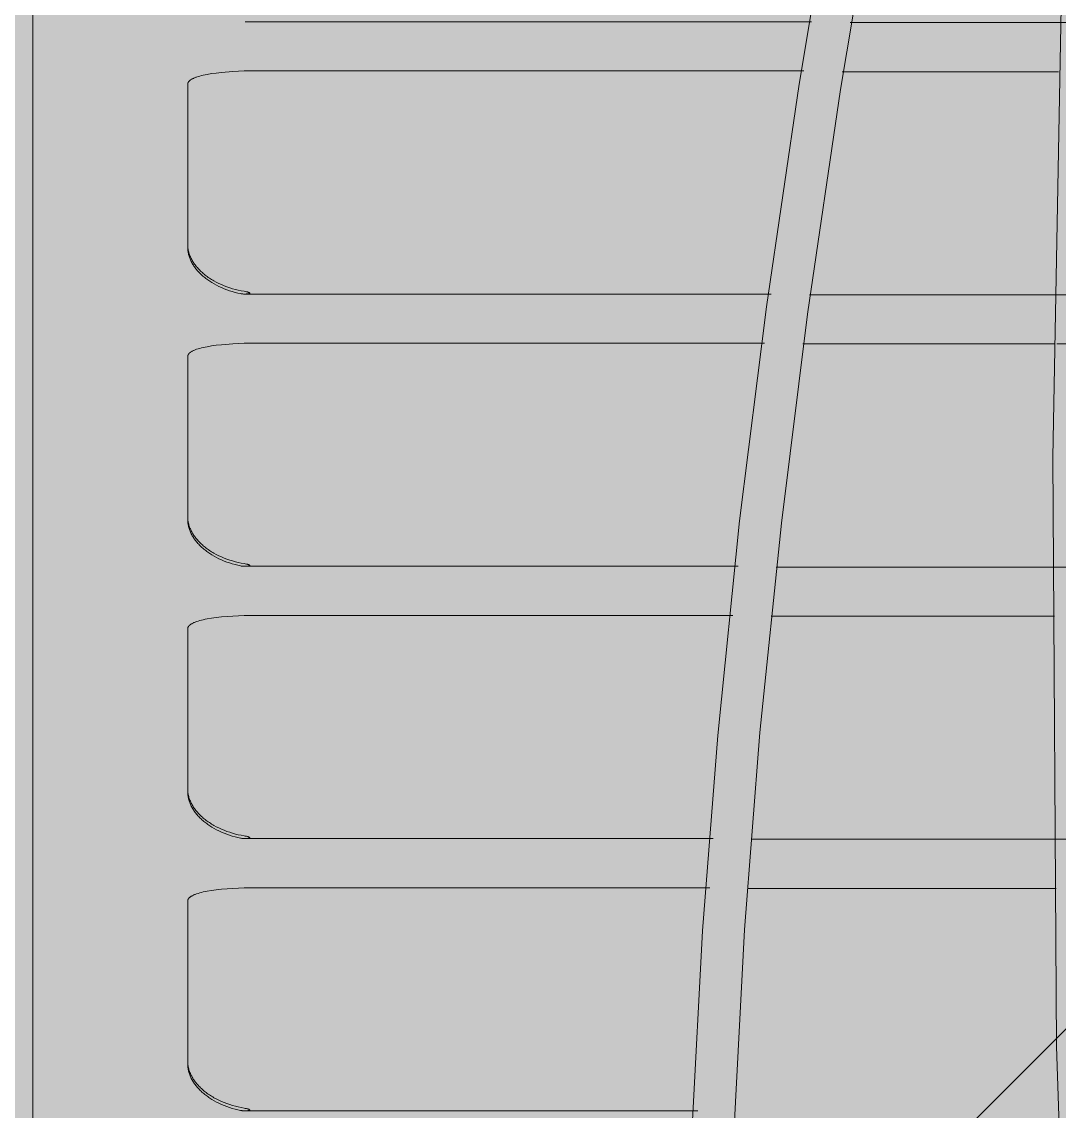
# Model space of a CAD drawing. Header units: millimetres. Extents: x 126 to 12547, y 1644 to 26714.
# Drawn here: x 814.3 to 861.9, y 25984 to 26034 of the extents above; entities that cross this region are included whole.
import ezdxf

# ---------------------------------------------------------------- set-up
doc = ezdxf.new("R2010")
doc.units = ezdxf.units.MM
doc.linetypes.add('CONTINUA', pattern=[0])
doc.layers.add('cono piramide', color=4, linetype='Continuous')
for name, color, linetype, lineweight in [('F_ARREDI_pareti', 1, 'Continuous', 0), ('F_INFISSI', 4, 'Continuous', 5), ('F_MINERAL WALL', 6, 'Continuous', 5), ('F_Tendaggio', 252, 'Continuous', 5), ('F_VETRO', 140, 'Continuous', 5)]:
    doc.layers.add(name, color=color, linetype=linetype, lineweight=lineweight)

# ---------------------------------------------------------------- blocks, each defined once
blk = doc.blocks.new('TENDAGGIO_infisso piccolo_prospetto_fronte')
at = {"layer": 'F_Tendaggio'}
for p, q in [((734450.732, 514131.478), (734692.316, 514131.478)), ((734450.571, 514118.98), (734692.155, 514118.98)), ((734450.625, 514116.722), (734692.209, 514116.722)), ((734450.464, 514106.482), (734692.048, 514106.482)), ((734450.571, 514093.984), (734692.155, 514093.984))]:
    blk.add_line(p, q, dxfattribs=at)
for points in [[(734415.095, 513781.805), (734417.383, 513793.819), (734424.83, 513829.407), (734427.775, 513845.888), (734430.255, 513863.089), (734433.109, 513888.884), (734435.687, 513922.144), (734437.108, 513951.961), (734437.361, 513961.053), (734437.537, 513978.095), (734437.343, 513991.426), (734436.829, 514005.032), (734433.83, 514054.89), (734433.653, 514061.631), (734433.606, 514067.919), (734433.679, 514074.355), (734433.876, 514080.788), (734434.351, 514089.777), (734435.048, 514098.751), (734436.052, 514108.606), (734437.284, 514118.434), (734438.786, 514128.648), (734440.492, 514138.829), (734444.684, 514160.272)], [(734451.345, 514160.272), (734450.44, 514111.529), (734450.608, 514084.471), (734451.386, 514061.292), (734452.01, 514050.875), (734452.685, 514042.398), (734453.535, 514033.936), (734454.509, 514026.072), (734455.672, 514018.233), (734457.992, 514005.294), (734469.055, 513949.544), (734472.036, 513930.836), (734473.165, 513922.211), (734474.098, 513913.757), (734474.97, 513903.744), (734475.641, 513893.136), (734476.118, 513881.742), (734476.378, 513870.342), (734476.344, 513845.217), (734474.834, 513798.85), (734474.061, 513785.339)], [(734417.017, 513781.644), (734419.3, 513793.6), (734426.665, 513828.773), (734429.631, 513845.323), (734432.097, 513862.349), (734435, 513888.477), (734437.604, 513922.009), (734439.023, 513951.74), (734439.282, 513961.013), (734439.46, 513977.633), (734439.066, 513997.732), (734435.747, 514055.051), (734435.575, 514061.622), (734435.527, 514068), (734435.602, 514074.378), (734435.798, 514080.754), (734436.28, 514089.825), (734436.989, 514098.882), (734437.974, 514108.495), (734439.175, 514118.085), (734440.694, 514128.41), (734442.421, 514138.703), (734446.649, 514160.272)], [(734413.344, 514131.511), (734439.359, 514131.511)], [(734441.129, 514131.478), (734450.732, 514131.478)], [(734413.343, 514129.253), (734413.302, 514129.253), (734412.78, 514129.227), (734412.259, 514129.185), (734412.027, 514129.159), (734411.811, 514129.13), (734411.612, 514129.096), (734411.518, 514129.078), (734411.429, 514129.059), (734411.345, 514129.039), (734411.266, 514129.018), (734411.192, 514128.997), (734411.122, 514128.974), (734411.089, 514128.963), (734411.058, 514128.951), (734411.028, 514128.939), (734410.999, 514128.926), (734410.972, 514128.914), (734410.945, 514128.901), (734410.92, 514128.888), (734410.897, 514128.875), (734410.875, 514128.862), (734410.864, 514128.855), (734410.854, 514128.848), (734410.844, 514128.842), (734410.835, 514128.835), (734410.825, 514128.828), (734410.817, 514128.821), (734410.808, 514128.814), (734410.8, 514128.807), (734410.792, 514128.8), (734410.785, 514128.792), (734410.778, 514128.785), (734410.771, 514128.778), (734410.765, 514128.771), (734410.759, 514128.763), (734410.753, 514128.756), (734410.748, 514128.749), (734410.746, 514128.745), (734410.743, 514128.741), (734410.741, 514128.737), (734410.739, 514128.734), (734410.736, 514128.73), (734410.734, 514128.726), (734410.732, 514128.722), (734410.731, 514128.719), (734410.729, 514128.715), (734410.727, 514128.711), (734410.726, 514128.707), (734410.724, 514128.703), (734410.723, 514128.699), (734410.721, 514128.696), (734410.72, 514128.692), (734410.719, 514128.688), (734410.718, 514128.684), (734410.717, 514128.68), (734410.716, 514128.676), (734410.715, 514128.672), (734410.715, 514128.668), (734410.714, 514128.665), (734410.713, 514128.661), (734410.713, 514128.657), (734410.713, 514128.653), (734410.713, 514128.649), (734410.712, 514128.645), (734410.712, 514121.295), (734410.713, 514121.251), (734410.715, 514121.207), (734410.719, 514121.164), (734410.724, 514121.12), (734410.731, 514121.077), (734410.739, 514121.033), (734410.748, 514120.989), (734410.759, 514120.946), (734410.771, 514120.902), (734410.785, 514120.859), (734410.8, 514120.815), (734410.817, 514120.772), (734410.834, 514120.729), (734410.854, 514120.686), (734410.875, 514120.643), (734410.897, 514120.6), (734410.92, 514120.558), (734410.945, 514120.515), (734410.971, 514120.473), (734410.999, 514120.432), (734411.028, 514120.39), (734411.058, 514120.349), (734411.089, 514120.308), (734411.122, 514120.268), (734411.156, 514120.227), (734411.191, 514120.188), (734411.228, 514120.148), (734411.266, 514120.109), (734411.305, 514120.071), (734411.345, 514120.033), (734411.387, 514119.995), (734411.429, 514119.958), (734411.473, 514119.921), (734411.518, 514119.885), (734411.564, 514119.849), (734411.612, 514119.814), (734411.66, 514119.78), (734411.709, 514119.746), (734411.76, 514119.713), (734411.811, 514119.681), (734411.864, 514119.649), (734411.917, 514119.618), (734412.027, 514119.558), (734412.141, 514119.5), (734412.259, 514119.446), (734412.384, 514119.393), (734412.511, 514119.345), (734412.64, 514119.3), (734412.771, 514119.26), (734412.902, 514119.223), (734413.035, 514119.191), (734413.168, 514119.163), (734413.302, 514119.139)], [(734439, 514129.253), (734413.343, 514129.253)], [(734450.696, 514129.22), (734440.768, 514129.22)], [(734413.564, 514119.055), (734413.564, 514119.054), (734413.564, 514119.054), (734413.564, 514119.054), (734413.564, 514119.054), (734413.564, 514119.054), (734413.564, 514119.053), (734413.564, 514119.053), (734413.564, 514119.053), (734413.564, 514119.053), (734413.564, 514119.052), (734413.564, 514119.052), (734413.564, 514119.052), (734413.564, 514119.052), (734413.564, 514119.052), (734413.563, 514119.051), (734413.563, 514119.051), (734413.563, 514119.051), (734413.563, 514119.051), (734413.563, 514119.051), (734413.563, 514119.05), (734413.563, 514119.05), (734413.563, 514119.05), (734413.563, 514119.05), (734413.563, 514119.05), (734413.562, 514119.049), (734413.562, 514119.049), (734413.562, 514119.049), (734413.562, 514119.048), (734413.561, 514119.048), (734413.561, 514119.048), (734413.561, 514119.047), (734413.561, 514119.047), (734413.56, 514119.047), (734413.56, 514119.046), (734413.56, 514119.046), (734413.559, 514119.046), (734413.559, 514119.045), (734413.559, 514119.045), (734413.558, 514119.044), (734413.557, 514119.044), (734413.556, 514119.043), (734413.555, 514119.043), (734413.555, 514119.042), (734413.554, 514119.042), (734413.553, 514119.041), (734413.552, 514119.041), (734413.551, 514119.04), (734413.549, 514119.039), (734413.548, 514119.038), (734413.546, 514119.038), (734413.543, 514119.037), (734413.532, 514119.033), (734413.519, 514119.03), (734413.507, 514119.027), (734413.495, 514119.024), (734413.483, 514119.022), (734413.47, 514119.02), (734413.458, 514119.019), (734413.42, 514119.016), (734413.395, 514119.014), (734413.369, 514119.013), (734413.344, 514119.013), (734413.319, 514119.013), (734413.293, 514119.014), (734413.268, 514119.015), (734413.243, 514119.017), (734413.217, 514119.02), (734413.192, 514119.023), (734413.167, 514119.027), (734413.142, 514119.031), (734413.014, 514119.059), (734412.886, 514119.091), (734412.76, 514119.126), (734412.634, 514119.166), (734412.51, 514119.209), (734412.387, 514119.256), (734412.266, 514119.307), (734412.146, 514119.362), (734412.035, 514119.417), (734411.928, 514119.476), (734411.825, 514119.536), (734411.775, 514119.568), (734411.726, 514119.6), (734411.677, 514119.632), (734411.63, 514119.666), (734411.584, 514119.699), (734411.539, 514119.734), (734411.495, 514119.768), (734411.451, 514119.804), (734411.41, 514119.84), (734411.369, 514119.876), (734411.329, 514119.912), (734411.291, 514119.949), (734411.254, 514119.986), (734411.218, 514120.024), (734411.183, 514120.062), (734411.149, 514120.1), (734411.117, 514120.139), (734411.086, 514120.178), (734411.055, 514120.217), (734411.027, 514120.257), (734410.999, 514120.297), (734410.972, 514120.337), (734410.947, 514120.377), (734410.923, 514120.418), (734410.9, 514120.459), (734410.879, 514120.5), (734410.859, 514120.541), (734410.84, 514120.582), (734410.823, 514120.623), (734410.806, 514120.664), (734410.791, 514120.705), (734410.778, 514120.746), (734410.765, 514120.788), (734410.754, 514120.829), (734410.744, 514120.871), (734410.736, 514120.912), (734410.729, 514120.954), (734410.723, 514120.995), (734410.718, 514121.037), (734410.715, 514121.078), (734410.713, 514121.119), (734410.712, 514121.251)], [(734413.302, 514119.139), (734413.359, 514119.128), (734413.407, 514119.118), (734413.451, 514119.108), (734413.472, 514119.102), (734413.494, 514119.095), (734413.508, 514119.09), (734413.514, 514119.088), (734413.521, 514119.086), (734413.527, 514119.083), (734413.534, 514119.08), (734413.537, 514119.078), (734413.54, 514119.077), (734413.544, 514119.075), (734413.547, 514119.074), (734413.548, 514119.072), (734413.55, 514119.071), (734413.552, 514119.07), (734413.553, 514119.07), (734413.554, 514119.069), (734413.555, 514119.068), (734413.556, 514119.068), (734413.556, 514119.067), (734413.557, 514119.066), (734413.558, 514119.066), (734413.559, 514119.065), (734413.559, 514119.064), (734413.559, 514119.064), (734413.56, 514119.064), (734413.56, 514119.063), (734413.561, 514119.063), (734413.561, 514119.062), (734413.561, 514119.062), (734413.562, 514119.061), (734413.562, 514119.061), (734413.562, 514119.061), (734413.562, 514119.06), (734413.562, 514119.06), (734413.563, 514119.06), (734413.563, 514119.06), (734413.563, 514119.059), (734413.563, 514119.059), (734413.563, 514119.059), (734413.563, 514119.058), (734413.563, 514119.058), (734413.563, 514119.058), (734413.564, 514119.058), (734413.564, 514119.057), (734413.564, 514119.057), (734413.564, 514119.057), (734413.564, 514119.056), (734413.564, 514119.056), (734413.564, 514119.056), (734413.564, 514119.055), (734413.564, 514119.055), (734413.564, 514119.055), (734413.564, 514119.055)], [(734413.344, 514119.013), (734437.5, 514119.013)], [(734439.262, 514118.98), (734450.571, 514118.98)], [(734413.343, 514116.756), (734413.302, 514116.755), (734412.78, 514116.73), (734412.259, 514116.687), (734412.027, 514116.661), (734411.811, 514116.632), (734411.612, 514116.598), (734411.518, 514116.58), (734411.429, 514116.561), (734411.345, 514116.541), (734411.266, 514116.521), (734411.192, 514116.499), (734411.122, 514116.476), (734411.089, 514116.465), (734411.058, 514116.453), (734411.028, 514116.441), (734410.999, 514116.429), (734410.972, 514116.416), (734410.945, 514116.404), (734410.92, 514116.391), (734410.897, 514116.377), (734410.875, 514116.364), (734410.864, 514116.357), (734410.854, 514116.351), (734410.844, 514116.344), (734410.835, 514116.337), (734410.825, 514116.33), (734410.817, 514116.323), (734410.808, 514116.316), (734410.8, 514116.309), (734410.792, 514116.302), (734410.785, 514116.295), (734410.778, 514116.287), (734410.771, 514116.28), (734410.765, 514116.273), (734410.759, 514116.266), (734410.753, 514116.258), (734410.748, 514116.251), (734410.746, 514116.247), (734410.743, 514116.243), (734410.741, 514116.24), (734410.739, 514116.236), (734410.736, 514116.232), (734410.734, 514116.228), (734410.732, 514116.225), (734410.731, 514116.221), (734410.729, 514116.217), (734410.727, 514116.213), (734410.726, 514116.209), (734410.724, 514116.206), (734410.723, 514116.202), (734410.721, 514116.198), (734410.72, 514116.194), (734410.719, 514116.19), (734410.718, 514116.186), (734410.717, 514116.182), (734410.716, 514116.179), (734410.715, 514116.175), (734410.715, 514116.171), (734410.714, 514116.167), (734410.713, 514116.163), (734410.713, 514116.159), (734410.713, 514116.155), (734410.713, 514116.151), (734410.712, 514116.147), (734410.712, 514108.797), (734410.713, 514108.753), (734410.715, 514108.71), (734410.719, 514108.666), (734410.724, 514108.623), (734410.731, 514108.579), (734410.739, 514108.535), (734410.748, 514108.492), (734410.759, 514108.448), (734410.771, 514108.404), (734410.785, 514108.361), (734410.8, 514108.318), (734410.817, 514108.274), (734410.834, 514108.231), (734410.854, 514108.188), (734410.875, 514108.145), (734410.897, 514108.102), (734410.92, 514108.06), (734410.945, 514108.018), (734410.971, 514107.976), (734410.999, 514107.934), (734411.028, 514107.892), (734411.058, 514107.851), (734411.089, 514107.81), (734411.122, 514107.77), (734411.156, 514107.73), (734411.191, 514107.69), (734411.228, 514107.651), (734411.266, 514107.612), (734411.305, 514107.573), (734411.345, 514107.535), (734411.387, 514107.497), (734411.429, 514107.46), (734411.473, 514107.423), (734411.518, 514107.387), (734411.564, 514107.352), (734411.612, 514107.317), (734411.66, 514107.282), (734411.709, 514107.249), (734411.76, 514107.215), (734411.811, 514107.183), (734411.864, 514107.151), (734411.917, 514107.12), (734412.027, 514107.06), (734412.141, 514107.003), (734412.259, 514106.948), (734412.384, 514106.896), (734412.511, 514106.847), (734412.64, 514106.802), (734412.771, 514106.762), (734412.902, 514106.725), (734413.035, 514106.693), (734413.168, 514106.665), (734413.302, 514106.641)], [(734437.2, 514116.756), (734413.343, 514116.756)], [(734450.552, 514116.722), (734438.96, 514116.722)], [(734413.564, 514106.557), (734413.564, 514106.557), (734413.564, 514106.556), (734413.564, 514106.556), (734413.564, 514106.556), (734413.564, 514106.556), (734413.564, 514106.556), (734413.564, 514106.555), (734413.564, 514106.555), (734413.564, 514106.555), (734413.564, 514106.555), (734413.564, 514106.555), (734413.564, 514106.554), (734413.564, 514106.554), (734413.564, 514106.554), (734413.563, 514106.554), (734413.563, 514106.554), (734413.563, 514106.553), (734413.563, 514106.553), (734413.563, 514106.553), (734413.563, 514106.553), (734413.563, 514106.553), (734413.563, 514106.552), (734413.563, 514106.552), (734413.563, 514106.552), (734413.562, 514106.552), (734413.562, 514106.551), (734413.562, 514106.551), (734413.562, 514106.551), (734413.561, 514106.55), (734413.561, 514106.55), (734413.561, 514106.549), (734413.561, 514106.549), (734413.56, 514106.549), (734413.56, 514106.548), (734413.56, 514106.548), (734413.559, 514106.548), (734413.559, 514106.547), (734413.559, 514106.547), (734413.558, 514106.547), (734413.557, 514106.546), (734413.556, 514106.545), (734413.555, 514106.545), (734413.555, 514106.544), (734413.554, 514106.544), (734413.553, 514106.543), (734413.552, 514106.543), (734413.551, 514106.542), (734413.549, 514106.541), (734413.548, 514106.541), (734413.546, 514106.54), (734413.543, 514106.539), (734413.532, 514106.535), (734413.519, 514106.532), (734413.507, 514106.529), (734413.495, 514106.526), (734413.483, 514106.524), (734413.47, 514106.522), (734413.458, 514106.521), (734413.42, 514106.518), (734413.395, 514106.516), (734413.369, 514106.515), (734413.344, 514106.515), (734413.319, 514106.515), (734413.293, 514106.516), (734413.268, 514106.518), (734413.243, 514106.52), (734413.217, 514106.522), (734413.192, 514106.525), (734413.167, 514106.529), (734413.142, 514106.534), (734413.014, 514106.561), (734412.886, 514106.593), (734412.76, 514106.628), (734412.634, 514106.668), (734412.51, 514106.711), (734412.387, 514106.758), (734412.266, 514106.809), (734412.146, 514106.864), (734412.035, 514106.92), (734411.928, 514106.978), (734411.825, 514107.039), (734411.775, 514107.07), (734411.726, 514107.102), (734411.677, 514107.135), (734411.63, 514107.168), (734411.584, 514107.202), (734411.539, 514107.236), (734411.495, 514107.271), (734411.451, 514107.306), (734411.41, 514107.342), (734411.369, 514107.378), (734411.329, 514107.415), (734411.291, 514107.451), (734411.254, 514107.489), (734411.218, 514107.526), (734411.183, 514107.564), (734411.149, 514107.603), (734411.117, 514107.641), (734411.086, 514107.68), (734411.055, 514107.72), (734411.027, 514107.759), (734410.999, 514107.799), (734410.972, 514107.839), (734410.947, 514107.88), (734410.923, 514107.92), (734410.9, 514107.961), (734410.879, 514108.002), (734410.859, 514108.043), (734410.84, 514108.084), (734410.823, 514108.125), (734410.806, 514108.166), (734410.791, 514108.207), (734410.778, 514108.249), (734410.765, 514108.29), (734410.754, 514108.331), (734410.744, 514108.373), (734410.736, 514108.414), (734410.729, 514108.456), (734410.723, 514108.497), (734410.718, 514108.539), (734410.715, 514108.58), (734410.713, 514108.622), (734410.712, 514108.753)], [(734413.302, 514106.641), (734413.359, 514106.631), (734413.407, 514106.621), (734413.451, 514106.61), (734413.472, 514106.604), (734413.494, 514106.597), (734413.508, 514106.593), (734413.514, 514106.59), (734413.521, 514106.588), (734413.527, 514106.585), (734413.534, 514106.582), (734413.537, 514106.581), (734413.54, 514106.579), (734413.544, 514106.577), (734413.547, 514106.576), (734413.548, 514106.575), (734413.55, 514106.574), (734413.552, 514106.572), (734413.553, 514106.572), (734413.554, 514106.571), (734413.555, 514106.571), (734413.556, 514106.57), (734413.556, 514106.569), (734413.557, 514106.569), (734413.558, 514106.568), (734413.559, 514106.567), (734413.559, 514106.567), (734413.559, 514106.566), (734413.56, 514106.566), (734413.56, 514106.566), (734413.561, 514106.565), (734413.561, 514106.565), (734413.561, 514106.564), (734413.562, 514106.564), (734413.562, 514106.563), (734413.562, 514106.563), (734413.562, 514106.563), (734413.562, 514106.562), (734413.563, 514106.562), (734413.563, 514106.562), (734413.563, 514106.561), (734413.563, 514106.561), (734413.563, 514106.561), (734413.563, 514106.561), (734413.563, 514106.56), (734413.563, 514106.56), (734413.564, 514106.56), (734413.564, 514106.56), (734413.564, 514106.559), (734413.564, 514106.559), (734413.564, 514106.559), (734413.564, 514106.558), (734413.564, 514106.558), (734413.564, 514106.558), (734413.564, 514106.557), (734413.564, 514106.557), (734413.564, 514106.557)], [(734413.344, 514106.515), (734435.983, 514106.515)], [(734437.738, 514106.482), (734450.509, 514106.482)], [(734413.343, 514104.258), (734413.302, 514104.257), (734412.78, 514104.232), (734412.259, 514104.19), (734412.027, 514104.164), (734411.811, 514104.134), (734411.612, 514104.101), (734411.518, 514104.083), (734411.429, 514104.064), (734411.345, 514104.044), (734411.266, 514104.023), (734411.192, 514104.001), (734411.122, 514103.979), (734411.089, 514103.967), (734411.058, 514103.955), (734411.028, 514103.943), (734410.999, 514103.931), (734410.972, 514103.918), (734410.945, 514103.906), (734410.92, 514103.893), (734410.897, 514103.88), (734410.875, 514103.866), (734410.864, 514103.86), (734410.854, 514103.853), (734410.844, 514103.846), (734410.835, 514103.839), (734410.825, 514103.832), (734410.817, 514103.825), (734410.808, 514103.818), (734410.8, 514103.811), (734410.792, 514103.804), (734410.785, 514103.797), (734410.778, 514103.79), (734410.771, 514103.782), (734410.765, 514103.775), (734410.759, 514103.768), (734410.753, 514103.761), (734410.748, 514103.753), (734410.746, 514103.749), (734410.743, 514103.746), (734410.741, 514103.742), (734410.739, 514103.738), (734410.736, 514103.734), (734410.734, 514103.731), (734410.732, 514103.727), (734410.731, 514103.723), (734410.729, 514103.719), (734410.727, 514103.715), (734410.726, 514103.712), (734410.724, 514103.708), (734410.723, 514103.704), (734410.721, 514103.7), (734410.72, 514103.696), (734410.719, 514103.692), (734410.718, 514103.689), (734410.717, 514103.685), (734410.716, 514103.681), (734410.715, 514103.677), (734410.715, 514103.673), (734410.714, 514103.669), (734410.713, 514103.665), (734410.713, 514103.661), (734410.713, 514103.657), (734410.713, 514103.653), (734410.712, 514103.649), (734410.712, 514096.299), (734410.713, 514096.256), (734410.715, 514096.212), (734410.719, 514096.168), (734410.724, 514096.125), (734410.731, 514096.081), (734410.739, 514096.037), (734410.748, 514095.994), (734410.759, 514095.95), (734410.771, 514095.907), (734410.785, 514095.863), (734410.8, 514095.82), (734410.817, 514095.777), (734410.834, 514095.733), (734410.854, 514095.69), (734410.875, 514095.647), (734410.897, 514095.605), (734410.92, 514095.562), (734410.945, 514095.52), (734410.971, 514095.478), (734410.999, 514095.436), (734411.028, 514095.395), (734411.058, 514095.353), (734411.089, 514095.313), (734411.122, 514095.272), (734411.156, 514095.232), (734411.191, 514095.192), (734411.228, 514095.153), (734411.266, 514095.114), (734411.305, 514095.075), (734411.345, 514095.037), (734411.387, 514095), (734411.429, 514094.962), (734411.473, 514094.926), (734411.518, 514094.89), (734411.564, 514094.854), (734411.612, 514094.819), (734411.66, 514094.785), (734411.709, 514094.751), (734411.76, 514094.718), (734411.811, 514094.685), (734411.864, 514094.653), (734411.917, 514094.622), (734412.027, 514094.562), (734412.141, 514094.505), (734412.259, 514094.451), (734412.384, 514094.398), (734412.511, 514094.349), (734412.64, 514094.305), (734412.771, 514094.264), (734412.902, 514094.228), (734413.035, 514094.195), (734413.168, 514094.167), (734413.302, 514094.143)], [(734435.748, 514104.258), (734413.343, 514104.258)], [(734450.511, 514104.225), (734437.502, 514104.225)], [(734413.564, 514094.059), (734413.564, 514094.059), (734413.564, 514094.059), (734413.564, 514094.058), (734413.564, 514094.058), (734413.564, 514094.058), (734413.564, 514094.058), (734413.564, 514094.058), (734413.564, 514094.057), (734413.564, 514094.057), (734413.564, 514094.057), (734413.564, 514094.057), (734413.564, 514094.057), (734413.564, 514094.056), (734413.564, 514094.056), (734413.563, 514094.056), (734413.563, 514094.056), (734413.563, 514094.056), (734413.563, 514094.055), (734413.563, 514094.055), (734413.563, 514094.055), (734413.563, 514094.055), (734413.563, 514094.055), (734413.563, 514094.054), (734413.563, 514094.054), (734413.562, 514094.054), (734413.562, 514094.054), (734413.562, 514094.053), (734413.562, 514094.053), (734413.561, 514094.052), (734413.561, 514094.052), (734413.561, 514094.052), (734413.561, 514094.051), (734413.56, 514094.051), (734413.56, 514094.051), (734413.56, 514094.05), (734413.559, 514094.05), (734413.559, 514094.05), (734413.559, 514094.049), (734413.558, 514094.049), (734413.557, 514094.048), (734413.556, 514094.048), (734413.555, 514094.047), (734413.555, 514094.047), (734413.554, 514094.046), (734413.553, 514094.046), (734413.552, 514094.045), (734413.551, 514094.045), (734413.549, 514094.044), (734413.548, 514094.043), (734413.546, 514094.042), (734413.543, 514094.041), (734413.532, 514094.037), (734413.519, 514094.034), (734413.507, 514094.031), (734413.495, 514094.029), (734413.483, 514094.027), (734413.47, 514094.025), (734413.458, 514094.023), (734413.42, 514094.02), (734413.395, 514094.019), (734413.369, 514094.018), (734413.344, 514094.017), (734413.319, 514094.018), (734413.293, 514094.018), (734413.268, 514094.02), (734413.243, 514094.022), (734413.217, 514094.024), (734413.192, 514094.028), (734413.167, 514094.032), (734413.142, 514094.036), (734413.014, 514094.064), (734412.886, 514094.095), (734412.76, 514094.131), (734412.634, 514094.17), (734412.51, 514094.214), (734412.387, 514094.261), (734412.266, 514094.312), (734412.146, 514094.366), (734412.035, 514094.422), (734411.928, 514094.48), (734411.825, 514094.541), (734411.775, 514094.572), (734411.726, 514094.604), (734411.677, 514094.637), (734411.63, 514094.67), (734411.584, 514094.704), (734411.539, 514094.738), (734411.495, 514094.773), (734411.451, 514094.808), (734411.41, 514094.844), (734411.369, 514094.88), (734411.329, 514094.917), (734411.291, 514094.954), (734411.254, 514094.991), (734411.218, 514095.029), (734411.183, 514095.067), (734411.149, 514095.105), (734411.117, 514095.144), (734411.086, 514095.183), (734411.055, 514095.222), (734411.027, 514095.261), (734410.999, 514095.301), (734410.972, 514095.341), (734410.947, 514095.382), (734410.923, 514095.423), (734410.9, 514095.463), (734410.879, 514095.504), (734410.859, 514095.545), (734410.84, 514095.586), (734410.823, 514095.627), (734410.806, 514095.668), (734410.791, 514095.71), (734410.778, 514095.751), (734410.765, 514095.792), (734410.754, 514095.834), (734410.744, 514095.875), (734410.736, 514095.917), (734410.729, 514095.958), (734410.723, 514096), (734410.718, 514096.041), (734410.715, 514096.083), (734410.713, 514096.124), (734410.712, 514096.256)], [(734413.302, 514094.143), (734413.359, 514094.133), (734413.407, 514094.123), (734413.451, 514094.112), (734413.472, 514094.106), (734413.494, 514094.099), (734413.508, 514094.095), (734413.514, 514094.093), (734413.521, 514094.09), (734413.527, 514094.087), (734413.534, 514094.085), (734413.537, 514094.083), (734413.54, 514094.081), (734413.544, 514094.08), (734413.547, 514094.078), (734413.548, 514094.077), (734413.55, 514094.076), (734413.552, 514094.075), (734413.553, 514094.074), (734413.554, 514094.074), (734413.555, 514094.073), (734413.556, 514094.072), (734413.556, 514094.072), (734413.557, 514094.071), (734413.558, 514094.07), (734413.559, 514094.069), (734413.559, 514094.069), (734413.559, 514094.069), (734413.56, 514094.068), (734413.56, 514094.068), (734413.561, 514094.067), (734413.561, 514094.067), (734413.561, 514094.066), (734413.562, 514094.066), (734413.562, 514094.065), (734413.562, 514094.065), (734413.562, 514094.065), (734413.562, 514094.065), (734413.563, 514094.064), (734413.563, 514094.064), (734413.563, 514094.064), (734413.563, 514094.063), (734413.563, 514094.063), (734413.563, 514094.063), (734413.563, 514094.063), (734413.563, 514094.062), (734413.564, 514094.062), (734413.564, 514094.062), (734413.564, 514094.062), (734413.564, 514094.061), (734413.564, 514094.061), (734413.564, 514094.061), (734413.564, 514094.06), (734413.564, 514094.06), (734413.564, 514094.06), (734413.564, 514094.059), (734413.564, 514094.059)], [(734413.344, 514094.017), (734434.847, 514094.017)], [(734436.597, 514093.984), (734450.569, 514093.984)], [(734413.343, 514091.76), (734413.302, 514091.759), (734412.78, 514091.734), (734412.259, 514091.692), (734412.027, 514091.666), (734411.811, 514091.636), (734411.612, 514091.603), (734411.518, 514091.585), (734411.429, 514091.566), (734411.345, 514091.546), (734411.266, 514091.525), (734411.192, 514091.504), (734411.122, 514091.481), (734411.089, 514091.469), (734411.058, 514091.457), (734411.028, 514091.445), (734410.999, 514091.433), (734410.972, 514091.421), (734410.945, 514091.408), (734410.92, 514091.395), (734410.897, 514091.382), (734410.875, 514091.369), (734410.864, 514091.362), (734410.854, 514091.355), (734410.844, 514091.348), (734410.835, 514091.341), (734410.825, 514091.335), (734410.817, 514091.328), (734410.808, 514091.321), (734410.8, 514091.313), (734410.792, 514091.306), (734410.785, 514091.299), (734410.778, 514091.292), (734410.771, 514091.285), (734410.765, 514091.277), (734410.759, 514091.27), (734410.753, 514091.263), (734410.748, 514091.255), (734410.746, 514091.252), (734410.743, 514091.248), (734410.741, 514091.244), (734410.739, 514091.24), (734410.736, 514091.237), (734410.734, 514091.233), (734410.732, 514091.229), (734410.731, 514091.225), (734410.729, 514091.222), (734410.727, 514091.218), (734410.726, 514091.214), (734410.724, 514091.21), (734410.723, 514091.206), (734410.721, 514091.202), (734410.72, 514091.199), (734410.719, 514091.195), (734410.718, 514091.191), (734410.717, 514091.187), (734410.716, 514091.183), (734410.715, 514091.179), (734410.715, 514091.175), (734410.714, 514091.171), (734410.713, 514091.167), (734410.713, 514091.163), (734410.713, 514091.16), (734410.713, 514091.156), (734410.712, 514091.152), (734410.712, 514083.801), (734410.713, 514083.758), (734410.715, 514083.714), (734410.719, 514083.671), (734410.724, 514083.627), (734410.731, 514083.583), (734410.739, 514083.54), (734410.748, 514083.496), (734410.759, 514083.453), (734410.771, 514083.409), (734410.785, 514083.366), (734410.8, 514083.322), (734410.817, 514083.279), (734410.834, 514083.236), (734410.854, 514083.193), (734410.875, 514083.15), (734410.897, 514083.107), (734410.92, 514083.064), (734410.945, 514083.022), (734410.971, 514082.98), (734410.999, 514082.938), (734411.028, 514082.897), (734411.058, 514082.856), (734411.089, 514082.815), (734411.122, 514082.774), (734411.156, 514082.734), (734411.191, 514082.695), (734411.228, 514082.655), (734411.266, 514082.616), (734411.305, 514082.578), (734411.345, 514082.539), (734411.387, 514082.502), (734411.429, 514082.465), (734411.473, 514082.428), (734411.518, 514082.392), (734411.564, 514082.356), (734411.612, 514082.321), (734411.66, 514082.287), (734411.709, 514082.253), (734411.76, 514082.22), (734411.811, 514082.188), (734411.864, 514082.156), (734411.917, 514082.125), (734412.027, 514082.064), (734412.141, 514082.007), (734412.259, 514081.953), (734412.384, 514081.9), (734412.511, 514081.852), (734412.64, 514081.807), (734412.771, 514081.766), (734412.902, 514081.73), (734413.035, 514081.697), (734413.168, 514081.669), (734413.302, 514081.645)], [(734434.685, 514091.76), (734413.343, 514091.76)], [(734450.594, 514091.727), (734436.434, 514091.727)], [(734413.564, 514081.561), (734413.564, 514081.561), (734413.564, 514081.561), (734413.564, 514081.561), (734413.564, 514081.561), (734413.564, 514081.56), (734413.564, 514081.56), (734413.564, 514081.56), (734413.564, 514081.56), (734413.564, 514081.559), (734413.564, 514081.559), (734413.564, 514081.559), (734413.564, 514081.559), (734413.564, 514081.559), (734413.564, 514081.558), (734413.563, 514081.558), (734413.563, 514081.558), (734413.563, 514081.558), (734413.563, 514081.558), (734413.563, 514081.557), (734413.563, 514081.557), (734413.563, 514081.557), (734413.563, 514081.557), (734413.563, 514081.557), (734413.563, 514081.557), (734413.562, 514081.556), (734413.562, 514081.556), (734413.562, 514081.555), (734413.562, 514081.555), (734413.561, 514081.555), (734413.561, 514081.554), (734413.561, 514081.554), (734413.561, 514081.554), (734413.56, 514081.553), (734413.56, 514081.553), (734413.56, 514081.553), (734413.559, 514081.552), (734413.559, 514081.552), (734413.559, 514081.552), (734413.558, 514081.551), (734413.557, 514081.55), (734413.556, 514081.55), (734413.555, 514081.549), (734413.555, 514081.549), (734413.554, 514081.548), (734413.553, 514081.548), (734413.552, 514081.547), (734413.551, 514081.547), (734413.549, 514081.546), (734413.548, 514081.545), (734413.546, 514081.545), (734413.543, 514081.543), (734413.532, 514081.54), (734413.519, 514081.536), (734413.507, 514081.534), (734413.495, 514081.531), (734413.483, 514081.529), (734413.47, 514081.527), (734413.458, 514081.525), (734413.42, 514081.522), (734413.395, 514081.521), (734413.369, 514081.52), (734413.344, 514081.52), (734413.319, 514081.52), (734413.293, 514081.521), (734413.268, 514081.522), (734413.243, 514081.524), (734413.217, 514081.527), (734413.192, 514081.53), (734413.167, 514081.534), (734413.142, 514081.538), (734413.014, 514081.566), (734412.886, 514081.597), (734412.76, 514081.633), (734412.634, 514081.672), (734412.51, 514081.716), (734412.387, 514081.763), (734412.266, 514081.814), (734412.146, 514081.869), (734412.035, 514081.924), (734411.928, 514081.982), (734411.825, 514082.043), (734411.775, 514082.075), (734411.726, 514082.107), (734411.677, 514082.139), (734411.63, 514082.172), (734411.584, 514082.206), (734411.539, 514082.24), (734411.495, 514082.275), (734411.451, 514082.31), (734411.41, 514082.346), (734411.369, 514082.383), (734411.329, 514082.419), (734411.291, 514082.456), (734411.254, 514082.493), (734411.218, 514082.531), (734411.183, 514082.569), (734411.149, 514082.607), (734411.117, 514082.646), (734411.086, 514082.685), (734411.055, 514082.724), (734411.027, 514082.764), (734410.999, 514082.804), (734410.972, 514082.844), (734410.947, 514082.884), (734410.923, 514082.925), (734410.9, 514082.966), (734410.879, 514083.007), (734410.859, 514083.047), (734410.84, 514083.088), (734410.823, 514083.129), (734410.806, 514083.171), (734410.791, 514083.212), (734410.778, 514083.253), (734410.765, 514083.295), (734410.754, 514083.336), (734410.744, 514083.377), (734410.736, 514083.419), (734410.729, 514083.46), (734410.723, 514083.502), (734410.718, 514083.543), (734410.715, 514083.585), (734410.713, 514083.626), (734410.712, 514083.758)], [(734413.302, 514081.645), (734413.359, 514081.635), (734413.407, 514081.625), (734413.451, 514081.614), (734413.472, 514081.608), (734413.494, 514081.602), (734413.508, 514081.597), (734413.514, 514081.595), (734413.521, 514081.592), (734413.527, 514081.59), (734413.534, 514081.587), (734413.537, 514081.585), (734413.54, 514081.584), (734413.544, 514081.582), (734413.547, 514081.58), (734413.548, 514081.579), (734413.55, 514081.578), (734413.552, 514081.577), (734413.553, 514081.576), (734413.554, 514081.576), (734413.555, 514081.575), (734413.556, 514081.575), (734413.556, 514081.574), (734413.557, 514081.573), (734413.558, 514081.572), (734413.559, 514081.572), (734413.559, 514081.571), (734413.559, 514081.571), (734413.56, 514081.57), (734413.56, 514081.57), (734413.561, 514081.57), (734413.561, 514081.569), (734413.561, 514081.569), (734413.562, 514081.568), (734413.562, 514081.568), (734413.562, 514081.567), (734413.562, 514081.567), (734413.562, 514081.567), (734413.563, 514081.567), (734413.563, 514081.566), (734413.563, 514081.566), (734413.563, 514081.566), (734413.563, 514081.565), (734413.563, 514081.565), (734413.563, 514081.565), (734413.563, 514081.565), (734413.564, 514081.564), (734413.564, 514081.564), (734413.564, 514081.564), (734413.564, 514081.563), (734413.564, 514081.563), (734413.564, 514081.563), (734413.564, 514081.563), (734413.564, 514081.562), (734413.564, 514081.562), (734413.564, 514081.562), (734413.564, 514081.561)], [(734413.344, 514081.52), (734434.131, 514081.52)]]:
    blk.add_lwpolyline(points, dxfattribs=at)
blk = doc.blocks.new('INFISSO L.400 MM_prospetto_fronte')
at = {"layer": 'F_VETRO', "transparency": 33554579}
h = blk.add_hatch(color=153, dxfattribs=at)
h.dxf.hatch_style = 1
h.set_gradient(color1=(102, 153, 204), color2=(251, 252, 254), rotation=45, one_color=1, tint=0.994624)
h.paths.add_polyline_path([(-15858.477, 12715.626), (-16258.477, 12715.626), (-16258.477, 11495.626), (-15858.477, 11495.626)])
at = {"layer": 'F_INFISSI', "color": 5, "lineweight": 13}
blk.add_line((-16130.048, 12700.63), (-16243.48, 12587.198), dxfattribs=at)
at = {"layer": 'F_INFISSI', "color": 41, "linetype": 'CONTINUA', "lineweight": 13, "ltscale": 0.25}
blk.add_lwpolyline([(-15858.477, 12715.626), (-16258.477, 12715.626), (-16258.477, 11495.626), (-15858.477, 11495.626)], close=True, dxfattribs=at)
blk = doc.blocks.new('RIV.to_pareti e soffitto_slider_armadiature_camera master_sez.......')
at = {"layer": 'F_INFISSI', "true_color": 0x636466}
h = blk.add_hatch(color=251, dxfattribs=at)
h.dxf.hatch_style = 1
h.paths.add_polyline_path([(734352.116, 514201.277), (734352.116, 512921.277), (734812.116, 512921.277), (734812.116, 514201.277)])
h.paths.add_polyline_path([(734382.116, 514171.277), (734782.116, 514171.277), (734782.116, 512951.277), (734382.116, 512951.277)], flags=16)
at = {"layer": 'F_MINERAL WALL', "true_color": 0x636466, "transparency": 33554559}
h = blk.add_hatch(dxfattribs=at)
h.set_pattern_fill('AR-SAND', color=251)
h.set_pattern_definition([(37.5, (2500, 0), (-1.6000313, 48.9413237), [0, -38.608, 0, -43.18, 0, -41.275]), (7.5, (2500, 0), (44.9523283, 71.68251), [0, -20.828, 0, -34.798, 0, -13.335]), (327.5, (2468.76, 0), (79.099237, 0.1437185), [0, -12.7, 0, -45.72, 0, -59.69]), (317.5, (2468.76, 0), (76.355645, 22.2929323), [0, -6.35, 0, -29.972, 0, -34.29])])
h.paths.add_polyline_path([(733693.124, 514601.278), (733693.124, 512521.278), (734878.124, 512521.278), (734878.124, 514601.278)])
h.paths.add_polyline_path([(734822.116, 514211.277), (734822.116, 512911.277), (734342.116, 512911.277), (734342.116, 514211.277)], flags=16)
at = {"layer": 'F_INFISSI', "color": 7}
blk.add_lwpolyline([(734382.116, 512951.277), (734782.116, 512951.277), (734782.116, 514171.277), (734382.116, 514171.277)], close=True, dxfattribs=at)
at = {"color": 1}
blk.add_blockref('INFISSO L.400 MM_prospetto_fronte', (750640.594, 501455.651), dxfattribs=at)
at = {"layer": 'cono piramide', "color": 2, "lineweight": 5}
blk.add_blockref('TENDAGGIO_infisso piccolo_prospetto_fronte', (-21.487, -10.001), dxfattribs=at)

msp = doc.modelspace()

# ---------------------------------------------------------------- block references
at = {"layer": 'F_ARREDI_pareti', "color": 2, "lineweight": 5}
msp.add_blockref('RIV.to_pareti e soffitto_slider_armadiature_camera master_sez.......', (-733567.336, -488087.481), dxfattribs=at)

doc.saveas('drawing.dxf')
